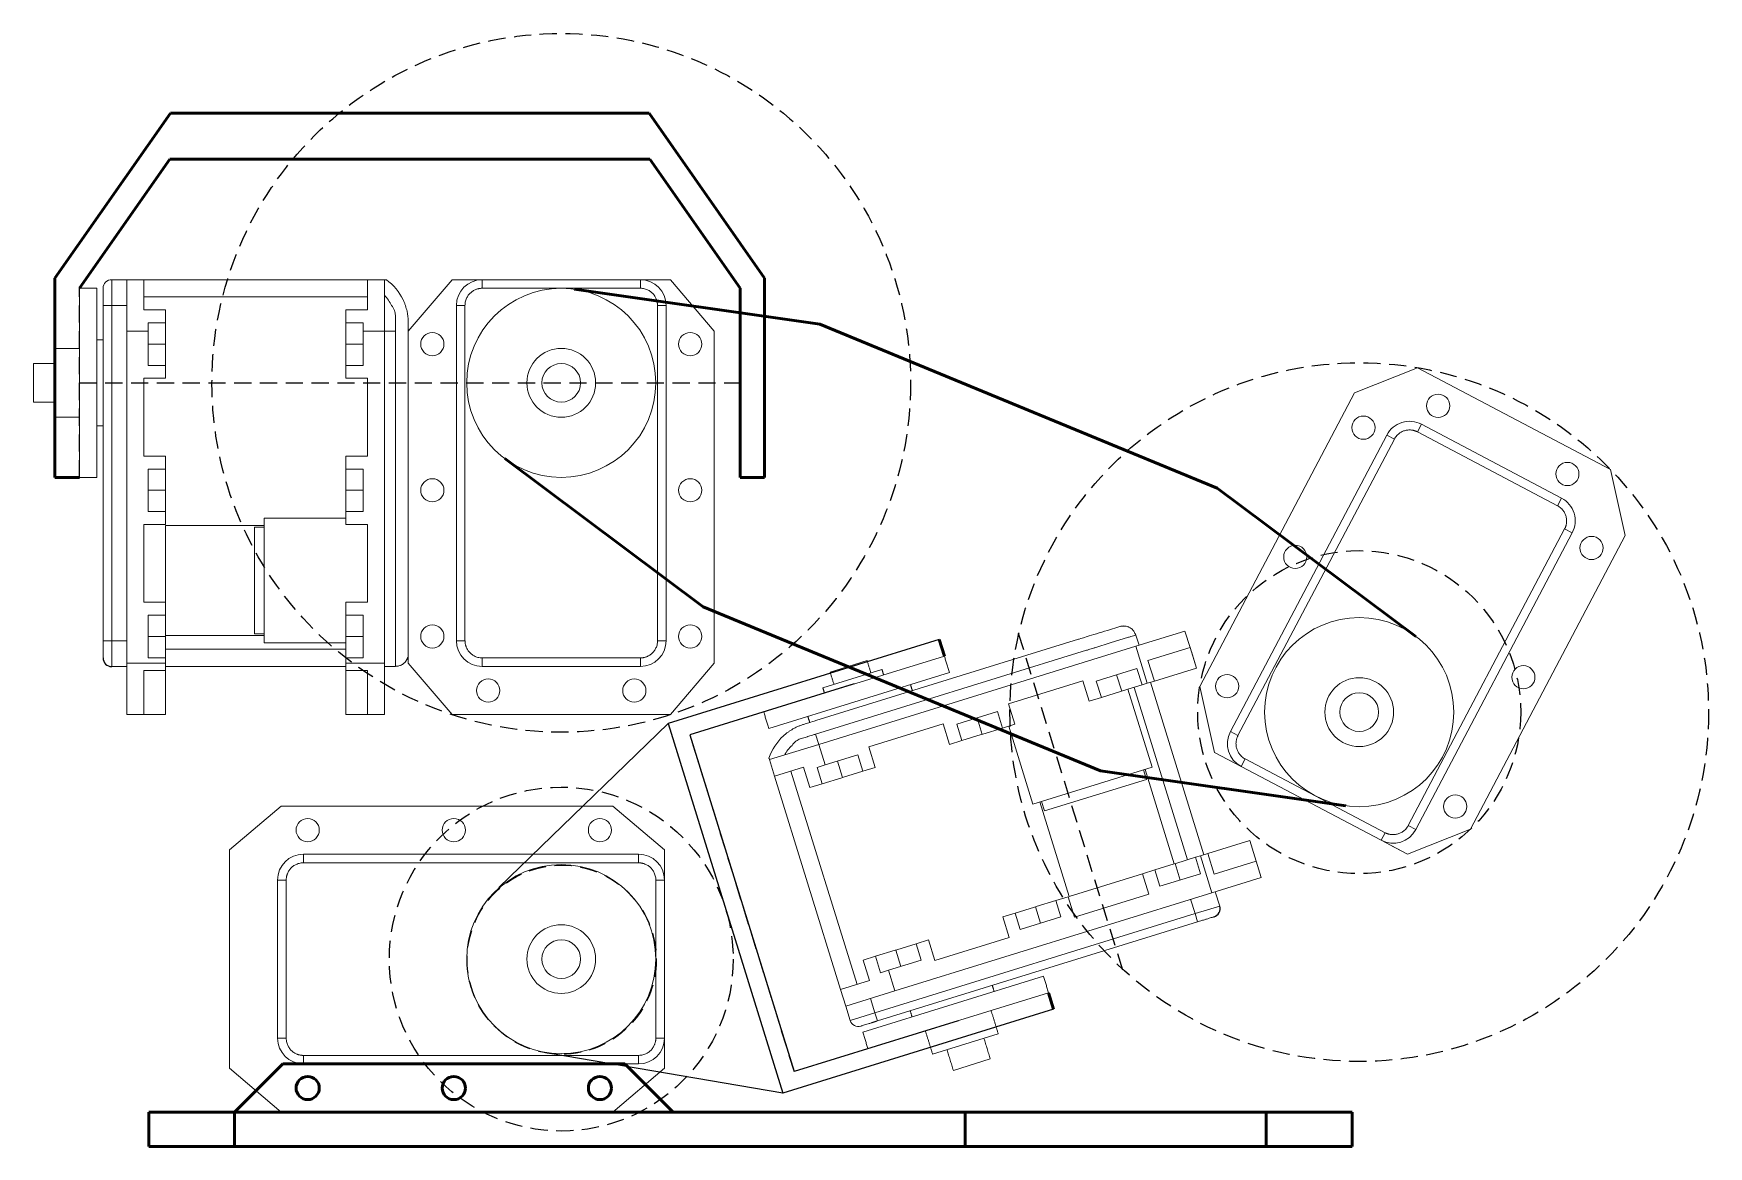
# Model space of a CAD drawing. Header units: millimetres. Extents: x 2045 to 5131, y -377 to 2192.
# Drawn here: x 3980.6 to 4175.5, y 1265.1 to 1394.6 of the extents above; entities that cross this region are included whole.
import ezdxf

# ---------------------------------------------------------------- set-up
doc = ezdxf.new("R2010")
doc.units = ezdxf.units.MM
doc.linetypes.add('ACISOTGL', pattern=[3, 2, -1])
for name, color, linetype, lineweight in [('Construction', 1, 'ACISOTGL', 25), ('Groin', 5, 'Continuous', 50), ('Leg joint', 5, 'Continuous', 50), ('Neck', 5, 'Continuous', 50), ('Pé', 5, 'Continuous', 50)]:
    doc.layers.add(name, color=color, linetype=linetype, lineweight=lineweight)

msp = doc.modelspace()

# ---------------------------------------------------------------- linework, layer by layer
at = {"layer": 'Construction', "color": 7, "linetype": 'Continuous', "lineweight": 15}
for p, q in [((3985.971, 1364.928), (3985.971, 1342.928)), ((3987.971, 1342.928), (3987.971, 1364.928)), ((3989.721, 1362.928), (3989.721, 1365.928)), ((3991.471, 1365.928), (3989.721, 1365.928)), ((3991.471, 1359.928), (3991.471, 1365.928)), ((3991.471, 1365.928), (3993.471, 1365.928)), ((3993.471, 1362.403), (3993.471, 1365.928)), ((3993.471, 1365.928), (4019.471, 1365.928)), ((4019.471, 1362.403), (4019.471, 1365.928)), ((4019.471, 1365.928), (4021.471, 1365.928)), ((4021.471, 1359.928), (4021.471, 1365.928)), ((4029.321, 1365.928), (4024.221, 1359.928)), ((4029.321, 1365.928), (4032.821, 1365.928)), ((4029.321, 1365.928), (4031.821, 1365.928)), ((4051.221, 1365.928), (4032.821, 1365.928)), ((4032.821, 1364.928), (4032.821, 1365.928)), ((4051.221, 1364.928), (4032.821, 1364.928)), ((4051.221, 1365.928), (4051.221, 1364.928)), ((4051.221, 1365.928), (4054.721, 1365.928)), ((4052.221, 1365.928), (4054.721, 1365.928)), ((4059.821, 1359.928), (4054.721, 1365.928)), ((3988.721, 1362.928), (3989.721, 1362.928)), ((3988.721, 1323.928), (3988.721, 1362.928)), ((3989.721, 1362.928), (3991.471, 1362.928)), ((3989.721, 1323.928), (3989.721, 1362.928)), ((3993.471, 1363.928), (4019.471, 1363.928)), ((3995.971, 1362.403), (3993.471, 1362.403)), ((3995.971, 1360.903), (3995.971, 1362.403)), ((4016.971, 1360.903), (4016.971, 1362.403)), ((4016.971, 1362.403), (4019.471, 1362.403)), ((4029.821, 1362.928), (4029.821, 1323.928)), ((4030.821, 1362.928), (4029.821, 1362.928)), ((4030.821, 1362.928), (4030.821, 1323.928)), ((4053.221, 1323.928), (4053.221, 1362.928)), ((4053.221, 1362.928), (4054.221, 1362.928)), ((4054.221, 1323.928), (4054.221, 1362.928)), ((3993.971, 1360.903), (3995.971, 1360.903)), ((3993.971, 1360.903), (3993.971, 1359.928)), ((3995.971, 1358.528), (3995.971, 1360.903)), ((4018.971, 1360.903), (4016.971, 1360.903)), ((4016.971, 1358.528), (4016.971, 1360.903)), ((4018.971, 1360.903), (4018.971, 1359.928)), ((4022.721, 1361.785), (4022.721, 1360.928)), ((3991.471, 1359.928), (3993.971, 1359.928)), ((3991.471, 1321.328), (3991.471, 1359.928)), ((3993.971, 1355.953), (3993.971, 1359.928)), ((3995.971, 1358.428), (3993.971, 1358.428)), ((3995.971, 1358.528), (3995.971, 1358.328)), ((3995.971, 1355.953), (3995.971, 1358.328)), ((4016.971, 1358.328), (4016.971, 1358.528)), ((4016.971, 1358.428), (4018.971, 1358.428)), ((4016.971, 1355.953), (4016.971, 1358.328)), ((4018.971, 1355.953), (4018.971, 1359.928)), ((4021.471, 1359.928), (4018.971, 1359.928)), ((4021.471, 1321.328), (4021.471, 1359.928)), ((4022.721, 1359.928), (4021.471, 1359.928)), ((4022.721, 1326.928), (4022.721, 1359.928)), ((4024.221, 1359.928), (4024.221, 1321.328)), ((4024.221, 1327.429), (4024.221, 1359.427)), ((4059.821, 1321.328), (4059.821, 1359.928)), ((3983.121, 1357.928), (3983.121, 1349.928)), ((3980.621, 1356.178), (3980.621, 1351.678)), ((3993.471, 1354.453), (3995.971, 1354.453)), ((3993.471, 1345.403), (3993.471, 1354.453)), ((3995.971, 1355.953), (3993.971, 1355.953)), ((3995.971, 1354.453), (3995.971, 1355.953)), ((4016.971, 1354.453), (4016.971, 1355.953)), ((4016.971, 1355.953), (4018.971, 1355.953)), ((4019.471, 1354.453), (4016.971, 1354.453)), ((4019.471, 1345.403), (4019.471, 1354.453)), ((4141.626, 1355.69), (4134.316, 1352.761)), ((4164.093, 1343.841), (4141.626, 1355.69)), ((4134.316, 1352.761), (4116.31, 1318.618)), ((4141.643, 1348.219), (4142.109, 1349.103)), ((4158.385, 1340.52), (4142.109, 1349.103)), ((4138.056, 1347.849), (4119.864, 1313.352)), ((4138.941, 1347.383), (4120.749, 1312.886)), ((4138.941, 1347.383), (4138.056, 1347.849)), ((4157.918, 1339.636), (4141.643, 1348.219)), ((3995.971, 1345.403), (3993.471, 1345.403)), ((3995.971, 1343.903), (3995.971, 1345.403)), ((4016.971, 1343.903), (4016.971, 1345.403)), ((4016.971, 1345.403), (4019.471, 1345.403)), ((3993.971, 1343.903), (3995.971, 1343.903)), ((3993.971, 1338.953), (3993.971, 1343.903)), ((3995.971, 1341.528), (3995.971, 1343.903)), ((4018.971, 1343.903), (4016.971, 1343.903)), ((4016.971, 1341.528), (4016.971, 1343.903)), ((4018.971, 1338.953), (4018.971, 1343.903)), ((4165.805, 1336.155), (4164.093, 1343.841)), ((3995.971, 1341.428), (3993.971, 1341.428)), ((3995.971, 1341.528), (3995.971, 1341.328)), ((3995.971, 1338.953), (3995.971, 1341.328)), ((4016.971, 1341.328), (4016.971, 1341.528)), ((4016.971, 1341.428), (4018.971, 1341.428)), ((4016.971, 1338.953), (4016.971, 1341.328)), ((3995.971, 1338.953), (3993.971, 1338.953)), ((3995.971, 1337.453), (3995.971, 1338.953)), ((4016.971, 1337.453), (4016.971, 1338.953)), ((4016.971, 1338.953), (4018.971, 1338.953)), ((4157.918, 1339.636), (4158.385, 1340.52)), ((3993.471, 1337.453), (3995.971, 1337.453)), ((3993.471, 1328.403), (3993.471, 1337.453)), ((3995.971, 1337.328), (4007.471, 1337.328)), ((3995.971, 1328.403), (3995.971, 1337.328)), ((4006.321, 1337.138), (4006.321, 1324.718)), ((4006.321, 1337.138), (4007.471, 1337.138)), ((4007.471, 1338.178), (4007.471, 1323.678)), ((4007.471, 1338.178), (4016.971, 1338.178)), ((4019.471, 1337.453), (4016.971, 1337.453)), ((4019.471, 1328.403), (4019.471, 1337.453)), ((4140.562, 1302.437), (4158.754, 1336.934)), ((4158.754, 1336.934), (4159.639, 1336.467)), ((4141.447, 1301.97), (4159.639, 1336.467)), ((4147.8, 1302.012), (4165.805, 1336.155)), ((3995.971, 1328.403), (3993.471, 1328.403)), ((3995.971, 1326.903), (3995.971, 1328.403)), ((4016.971, 1326.903), (4016.971, 1328.403)), ((4016.971, 1328.403), (4019.471, 1328.403)), ((3993.971, 1326.903), (3995.971, 1326.903)), ((3993.971, 1321.953), (3993.971, 1326.903)), ((3995.971, 1324.528), (3995.971, 1326.903)), ((4018.971, 1326.903), (4016.971, 1326.903)), ((4016.971, 1323.678), (4016.971, 1326.903)), ((4018.971, 1321.953), (4018.971, 1326.903)), ((4022.721, 1325.928), (4022.721, 1323.928)), ((4106.988, 1325.58), (4105.556, 1325.137)), ((3988.721, 1323.928), (3989.721, 1323.928)), ((3989.721, 1320.928), (3989.721, 1323.928)), ((3989.721, 1323.928), (3991.471, 1323.928)), ((3995.971, 1324.428), (3993.971, 1324.428)), ((3995.971, 1324.528), (3995.971, 1324.328)), ((4007.471, 1324.528), (3995.971, 1324.528)), ((3995.971, 1324.328), (3995.971, 1321.953)), ((4006.321, 1324.718), (4007.471, 1324.718)), ((4007.471, 1323.678), (4016.971, 1323.678)), ((4018.971, 1324.428), (4016.971, 1324.428)), ((4016.971, 1323.678), (4016.971, 1321.953)), ((4022.721, 1323.928), (4022.721, 1321.928)), ((4024.221, 1322.429), (4024.221, 1323.928)), ((4030.821, 1323.928), (4029.821, 1323.928)), ((4053.221, 1323.928), (4054.221, 1323.928)), ((4102.212, 1324.102), (4071.644, 1314.642)), ((4108.853, 1323.278), (4071.978, 1311.867)), ((4104.089, 1323.112), (4106, 1323.704)), ((4106, 1323.704), (4107.91, 1324.295)), ((4114.585, 1325.052), (4108.853, 1323.278)), ((4108.853, 1323.278), (4110.183, 1318.979)), ((4108.866, 1324.59), (4109.235, 1323.396)), ((4114.585, 1325.052), (4115.176, 1323.141)), ((3991.471, 1321.328), (3995.971, 1321.328)), ((3991.471, 1315.328), (3991.471, 1321.328)), ((3995.971, 1321.953), (3993.971, 1321.953)), ((4016.971, 1322.928), (3995.971, 1322.928)), ((3995.971, 1321.328), (3995.971, 1321.953)), ((3995.971, 1320.453), (3995.971, 1321.328)), ((4016.971, 1321.953), (4018.971, 1321.953)), ((4016.971, 1321.328), (4016.971, 1321.953)), ((4021.471, 1321.328), (4016.971, 1321.328)), ((4016.971, 1320.453), (4016.971, 1321.328)), ((4021.471, 1315.328), (4021.471, 1321.328)), ((4024.221, 1321.328), (4029.321, 1315.328)), ((4032.821, 1321.928), (4051.221, 1321.928)), ((4032.821, 1321.928), (4032.821, 1320.928)), ((4051.221, 1321.928), (4051.221, 1320.928)), ((4054.721, 1315.328), (4059.821, 1321.328)), ((4065.576, 1315.643), (4086.592, 1322.147)), ((4103.134, 1322.817), (4071.609, 1313.061)), ((4073.299, 1320.284), (4077.598, 1321.614)), ((4115.176, 1323.141), (4110.28, 1321.626)), ((4110.28, 1321.626), (4111.019, 1319.238)), ((4115.915, 1320.753), (4115.176, 1323.141)), ((4115.915, 1320.753), (4115.176, 1323.141)), ((4115.915, 1320.753), (4115.324, 1322.664)), ((4115.915, 1320.753), (4115.324, 1322.664)), ((3989.721, 1320.928), (3991.471, 1320.928)), ((3993.471, 1320.453), (3995.971, 1320.453)), ((3993.471, 1315.328), (3993.471, 1320.453)), ((4016.971, 1320.928), (3995.971, 1320.928)), ((3995.971, 1315.328), (3995.971, 1320.453)), ((4019.471, 1320.453), (4016.971, 1320.453)), ((4016.971, 1315.328), (4016.971, 1320.453)), ((4019.471, 1315.328), (4019.471, 1320.453)), ((4022.721, 1320.928), (4021.471, 1320.928)), ((4032.821, 1320.928), (4051.221, 1320.928)), ((4087.184, 1320.236), (4066.167, 1313.733)), ((4072.453, 1318.452), (4079.331, 1320.58)), ((4102.685, 1319.276), (4094.04, 1316.601)), ((4103.424, 1316.888), (4102.685, 1319.276)), ((4108.995, 1320.705), (4104.266, 1319.242)), ((4106.631, 1319.973), (4107.222, 1318.063)), ((4109.586, 1318.794), (4108.995, 1320.705)), ((4115.915, 1320.753), (4111.019, 1319.238)), ((4104.857, 1317.331), (4103.424, 1316.888)), ((4104.266, 1319.242), (4104.857, 1317.331)), ((4107.938, 1318.285), (4104.857, 1317.331)), ((4107.938, 1318.285), (4109.586, 1318.794)), ((4110.747, 1309.209), (4107.938, 1318.285)), ((4108.655, 1318.506), (4114.863, 1298.445)), ((4110.183, 1318.979), (4109.586, 1318.794)), ((4111.019, 1319.238), (4110.183, 1318.979)), ((4110.565, 1319.097), (4116.773, 1299.036)), ((4116.31, 1318.618), (4118.022, 1310.932)), ((4092.755, 1315.68), (4088.026, 1314.216)), ((4093.346, 1313.769), (4092.755, 1315.68)), ((4094.04, 1316.601), (4094.779, 1314.212)), ((3991.471, 1315.328), (3993.471, 1315.328)), ((3995.971, 1315.328), (3993.471, 1315.328)), ((3995.971, 1315.328), (3993.471, 1315.328)), ((3995.971, 1315.328), (3993.971, 1315.328)), ((3995.971, 1315.328), (3993.971, 1315.328)), ((4016.971, 1315.328), (4019.471, 1315.328)), ((4016.971, 1315.328), (4018.971, 1315.328)), ((4016.971, 1315.328), (4019.471, 1315.328)), ((4016.971, 1315.328), (4018.971, 1315.328)), ((4021.471, 1315.328), (4019.471, 1315.328)), ((4029.321, 1315.328), (4054.721, 1315.328)), ((4086.445, 1314.25), (4077.8, 1311.575)), ((4087.184, 1311.862), (4086.445, 1314.25)), ((4088.026, 1314.216), (4088.617, 1312.306)), ((4090.982, 1313.037), (4090.39, 1314.948)), ((4093.346, 1313.769), (4091.077, 1313.067)), ((4094.779, 1314.212), (4093.346, 1313.769)), ((4096.895, 1304.923), (4094.086, 1313.998)), ((4071.978, 1311.867), (4066.246, 1310.093)), ((4069.834, 1312.512), (4070.653, 1312.766)), ((4071.609, 1313.061), (4071.978, 1311.867)), ((4071.978, 1311.867), (4072.717, 1309.479)), ((4077.8, 1311.575), (4078.539, 1309.187)), ((4088.617, 1312.306), (4087.184, 1311.862)), ((4090.886, 1313.008), (4088.617, 1312.306)), ((4091.077, 1313.067), (4090.886, 1313.008)), ((4120.749, 1312.886), (4119.864, 1313.352)), ((4066.838, 1308.183), (4066.246, 1310.093)), ((4076.515, 1310.654), (4072.717, 1309.479)), ((4074.741, 1308.012), (4074.15, 1309.922)), ((4077.106, 1308.743), (4076.515, 1310.654)), ((4121.118, 1309.299), (4118.022, 1310.932)), ((4120.234, 1309.766), (4118.022, 1310.932)), ((4121.118, 1309.299), (4121.585, 1310.184)), ((4121.585, 1310.184), (4137.86, 1301.601)), ((4070.205, 1309.225), (4066.838, 1308.183)), ((4074.524, 1283.345), (4066.838, 1308.183)), ((4076.434, 1283.936), (4068.748, 1308.774)), ((4070.944, 1306.837), (4070.205, 1309.225)), ((4071.786, 1309.191), (4072.717, 1309.479)), ((4071.786, 1309.191), (4072.377, 1307.28)), ((4074.646, 1307.982), (4072.377, 1307.28)), ((4074.837, 1308.041), (4074.646, 1307.982)), ((4077.106, 1308.743), (4074.837, 1308.041)), ((4078.539, 1309.187), (4077.106, 1308.743)), ((4096.895, 1304.923), (4110.747, 1309.209)), ((4098.228, 1304.131), (4110.093, 1307.803)), ((4110.093, 1307.803), (4109.753, 1308.902)), ((4109.935, 1308.958), (4113.334, 1297.972)), ((4121.118, 1309.299), (4137.394, 1300.716)), ((4072.377, 1307.28), (4070.944, 1306.837)), ((4003.421, 1299.595), (4009.421, 1304.695)), ((4009.421, 1304.695), (4048.021, 1304.695)), ((4048.021, 1304.695), (4054.021, 1299.595)), ((4101.106, 1294.188), (4097.707, 1305.174)), ((4098.228, 1304.131), (4097.888, 1305.23)), ((4140.49, 1299.084), (4147.8, 1302.012)), ((4140.562, 1302.437), (4141.447, 1301.97)), ((4122.123, 1300.692), (4117.227, 1299.176)), ((4122.123, 1300.692), (4122.862, 1298.303)), ((4122.123, 1300.692), (4122.714, 1298.781)), ((4122.123, 1300.692), (4122.862, 1298.303)), ((4122.123, 1300.692), (4122.714, 1298.781)), ((4137.86, 1301.601), (4137.394, 1300.716)), ((4140.49, 1299.084), (4137.394, 1300.716)), ((4140.49, 1299.084), (4138.278, 1300.25)), ((4003.421, 1274.195), (4003.421, 1299.595)), ((4012.021, 1299.095), (4051.021, 1299.095)), ((4012.021, 1298.095), (4012.021, 1299.095)), ((4012.021, 1298.095), (4051.021, 1298.095)), ((4051.021, 1298.095), (4051.021, 1299.095)), ((4054.021, 1296.095), (4054.021, 1299.595)), ((4054.021, 1297.095), (4054.021, 1299.595)), ((4113.334, 1297.972), (4111.065, 1297.27)), ((4113.334, 1297.972), (4113.526, 1298.031)), ((4113.43, 1298.001), (4114.021, 1296.091)), ((4113.526, 1298.031), (4115.794, 1298.733)), ((4116.391, 1298.918), (4115.794, 1298.733)), ((4115.794, 1298.733), (4116.385, 1296.822)), ((4117.227, 1299.176), (4116.391, 1298.918)), ((4117.722, 1294.619), (4116.391, 1298.918)), ((4117.966, 1296.788), (4117.227, 1299.176)), ((4122.862, 1298.303), (4117.966, 1296.788)), ((4123.453, 1296.393), (4122.862, 1298.303)), ((4009.021, 1277.695), (4009.021, 1296.095)), ((4010.021, 1296.095), (4009.021, 1296.095)), ((4010.021, 1277.695), (4010.021, 1296.095)), ((4053.021, 1296.095), (4053.021, 1277.695)), ((4054.021, 1296.095), (4053.021, 1296.095)), ((4054.021, 1296.095), (4054.021, 1277.695)), ((4109.632, 1296.826), (4101.106, 1294.188)), ((4111.065, 1297.27), (4109.632, 1296.826)), ((4109.632, 1296.826), (4110.372, 1294.438)), ((4111.657, 1295.359), (4111.065, 1297.27)), ((4116.385, 1296.822), (4111.657, 1295.359)), ((4123.453, 1296.393), (4117.722, 1294.619)), ((4117.722, 1294.619), (4080.847, 1283.208)), ((4100.987, 1294.151), (4099.554, 1293.707)), ((4101.726, 1291.763), (4100.987, 1294.151)), ((4110.372, 1294.438), (4101.726, 1291.763)), ((4118.621, 1293.065), (4118.104, 1294.737)), ((4115.755, 1292.179), (4078.498, 1280.649)), ((4094.825, 1292.244), (4093.392, 1291.801)), ((4097.094, 1292.946), (4094.825, 1292.244)), ((4095.416, 1290.334), (4094.825, 1292.244)), ((4097.094, 1292.946), (4097.285, 1293.005)), ((4097.19, 1292.976), (4097.781, 1291.065)), ((4099.554, 1293.707), (4097.285, 1293.005)), ((4099.554, 1293.707), (4100.145, 1291.797)), ((4115.755, 1292.179), (4115.238, 1293.85)), ((4118.621, 1293.065), (4115.755, 1292.179)), ((4116.051, 1291.223), (4115.755, 1292.179)), ((4116.051, 1291.223), (4078.794, 1279.694)), ((4093.392, 1291.801), (4094.131, 1289.412)), ((4100.145, 1291.797), (4095.416, 1290.334)), ((4083.314, 1288.682), (4081.045, 1287.98)), ((4084.747, 1289.125), (4083.314, 1288.682)), ((4083.314, 1288.682), (4083.905, 1286.771)), ((4085.486, 1286.737), (4084.747, 1289.125)), ((4094.131, 1289.412), (4085.486, 1286.737)), ((4078.585, 1287.219), (4077.152, 1286.775)), ((4077.152, 1286.775), (4077.891, 1284.387)), ((4080.854, 1287.921), (4078.585, 1287.219)), ((4079.176, 1285.308), (4078.585, 1287.219)), ((4083.905, 1286.771), (4080.108, 1285.596)), ((4080.854, 1287.921), (4081.045, 1287.98)), ((4080.949, 1287.95), (4081.541, 1286.04)), ((4077.891, 1284.387), (4074.524, 1283.345)), ((4098.122, 1284.89), (4077.105, 1278.386)), ((4079.176, 1285.308), (4080.108, 1285.596)), ((4080.847, 1283.208), (4080.108, 1285.596)), ((4075.115, 1281.434), (4074.524, 1283.345)), ((4080.847, 1283.208), (4075.115, 1281.434)), ((4077.696, 1276.476), (4098.713, 1282.979)), ((4078.498, 1280.649), (4077.981, 1282.321)), ((4075.115, 1281.434), (4075.632, 1279.763)), ((4078.498, 1280.649), (4075.632, 1279.763)), ((4078.794, 1279.694), (4078.498, 1280.649)), ((4010.021, 1277.695), (4009.021, 1277.695)), ((4053.021, 1277.695), (4054.021, 1277.695)), ((4054.021, 1274.195), (4054.021, 1277.695)), ((4054.021, 1274.195), (4054.021, 1276.695)), ((4085.226, 1275.822), (4092.868, 1278.187)), ((4051.021, 1275.695), (4012.021, 1275.695)), ((4012.021, 1275.695), (4012.021, 1274.695)), ((4051.021, 1274.695), (4012.021, 1274.695)), ((4051.021, 1275.695), (4051.021, 1274.695)), ((4087.637, 1273.952), (4091.935, 1275.282)), ((4009.421, 1269.095), (4003.421, 1274.195)), ((4054.021, 1274.195), (4048.021, 1269.095)), ((4048.021, 1269.095), (4009.421, 1269.095))]:
    msp.add_line(p, q, dxfattribs=at)
at = {"layer": 'Construction'}
for p, q in [((3985.971, 1342.928), (3985.971, 1364.928)), ((3985.971, 1353.928), (4062.821, 1353.928))]:
    msp.add_line(p, q, dxfattribs=at)
at = {"layer": 'Construction', "color": 5, "linetype": 'ByBlock'}
for p, q in [((4086.001, 1324.058), (4054.476, 1314.302)), ((4076.084, 1318.895), (4056.978, 1312.983)), ((4054.476, 1314.302), (4034.745, 1295.24)), ((4054.476, 1314.302), (4067.779, 1271.313)), ((4056.978, 1312.983), (4069.098, 1273.815)), ((4099.304, 1281.069), (4067.779, 1271.313)), ((4088.204, 1279.728), (4069.098, 1273.815)), ((4067.779, 1271.313), (4040.73, 1275.899))]:
    msp.add_line(p, q, dxfattribs=at)
at = {"layer": 'Construction', "color": 1}
for p, q in [((4095.19, 1324.807), (4107.311, 1285.64)), ((4056.978, 1312.983), (4069.098, 1273.815)), ((4056.978, 1312.983), (4069.098, 1273.815)), ((4056.978, 1312.983), (4069.098, 1273.815)), ((4056.978, 1312.983), (4069.098, 1273.815)), ((4056.978, 1312.983), (4069.098, 1273.815)), ((4056.978, 1312.983), (4069.098, 1273.815)), ((4134.021, 1269.095), (3994.021, 1269.095)), ((4134.021, 1265.095), (3994.021, 1265.095))]:
    msp.add_line(p, q, dxfattribs=at)
at = {"layer": 'Construction'}
for centre in [(4042.021, 1353.928), (4134.854, 1315.622)]:
    msp.add_circle(centre, 40.636, dxfattribs=at)
at = {"layer": 'Construction', "color": 7, "linetype": 'Continuous', "lineweight": 15}
for centre, radius in [((4042.021, 1353.928), 11), ((4027.021, 1358.428), 1.35), ((4057.021, 1358.428), 1.35), ((4042.021, 1353.928), 4), ((4042.021, 1353.928), 2.25), ((4144.035, 1351.254), 1.35), ((4135.346, 1348.713), 1.35), ((4159.072, 1343.324), 1.35), ((4027.021, 1341.428), 1.35), ((4057.021, 1341.428), 1.35), ((4127.416, 1333.676), 1.35), ((4161.882, 1334.719), 1.35), ((4027.021, 1324.428), 1.35), ((4057.021, 1324.428), 1.35), ((4134.854, 1315.622), 11), ((4033.521, 1318.128), 1.35), ((4050.521, 1318.128), 1.35), ((4119.486, 1318.639), 1.35), ((4134.854, 1315.622), 4), ((4153.952, 1319.682), 1.35), ((4134.854, 1315.622), 2.25), ((4146.023, 1304.645), 1.35), ((4012.521, 1301.895), 1.35), ((4029.521, 1301.895), 1.35), ((4046.521, 1301.895), 1.35), ((4042.021, 1286.895), 11), ((4042.021, 1286.895), 4), ((4042.021, 1286.895), 2.25), ((4012.521, 1271.895), 1.35), ((4029.521, 1271.895), 1.35), ((4046.521, 1271.895), 1.35)]:
    msp.add_circle(centre, radius, dxfattribs=at)
at = {"layer": 'Construction', "color": 1}
for centre, radius in [((4134.854, 1315.622), 18.784), ((4042.021, 1286.895), 20)]:
    msp.add_circle(centre, radius, dxfattribs=at)
at = {"layer": 'Construction', "color": 5}
msp.add_circle((4042.066, 1286.83), 11, dxfattribs=at)
at = {"layer": 'Construction', "color": 7, "linetype": 'Continuous', "lineweight": 15}
for centre, radius, start, end in [((3989.721, 1364.928), 1, 90, 180.00001), ((4018.044, 1360.928), 6.177, 25.31713, 54.04316), ((4032.821, 1362.928), 3, 90, 180), ((4051.221, 1362.928), 3, 360, 90), ((4140.71, 1346.45), 3, 62.19469, 152.19469), ((4156.985, 1337.867), 3, 332.19469, 62.19469), ((4032.821, 1323.928), 3, 180, 270), ((4051.221, 1323.928), 3, 270, 360), ((4072.036, 1308.298), 6.177, 132.51182, 161.23785), ((4122.518, 1311.953), 3, 152.19469, 242.19469), ((4138.793, 1303.37), 3, 242.19469, 332.19469), ((4012.021, 1296.095), 3, 90, 180), ((4051.021, 1296.095), 3, 0, 90), ((4076.588, 1280.058), 1, 197.19469, 287.19469), ((4012.021, 1277.695), 3, 180, 270), ((4051.021, 1277.695), 3, 270, 0)]:
    msp.add_arc(centre, radius, start, end, dxfattribs=at)
at = {"layer": 'Construction', "color": 7, "linetype": 'Continuous'}
for centre, start, end in [((3989.721, 1321.928), 180, 270), ((4117.666, 1292.77), 287.19469, 17.19469)]:
    msp.add_arc(centre, 1, start, end, dxfattribs=at)
at = {"layer": 'Construction', "color": 5}
msp.add_arc((4134.854, 1315.622), 11, 242.18317, 242.20621, dxfattribs=at)
at = {"layer": 'Construction', "color": 7, "linetype": 'Continuous', "lineweight": 15}
for points, degree in [([(3987.971, 1364.928), (3985.971, 1364.928)], 1), ([(4021.671, 1365.928), (4021.671, 1365.928), (4021.595, 1365.928), (4021.471, 1365.928)], 3), ([(4021.471, 1364.111), (4021.797, 1363.76), (4022.067, 1363.361), (4022.272, 1362.928)], 3), ([(4024.221, 1359.428), (4024.221, 1359.428), (4024.221, 1359.988), (4024.221, 1360.928)], 3), ([(3988.721, 1358.928), (3987.971, 1358.928)], 1), ([(3985.971, 1357.928), (3983.121, 1357.928)], 1), ([(3983.121, 1356.178), (3980.621, 1356.178)], 1), ([(3980.621, 1351.678), (3983.121, 1351.678)], 1), ([(3983.121, 1349.928), (3985.971, 1349.928)], 1), ([(3987.971, 1348.928), (3988.721, 1348.928)], 1), ([(3985.971, 1342.928), (3987.971, 1342.928)], 1), ([(4022.721, 1325.963), (4022.721, 1325.928)], 1), ([(4107.929, 1325.559), (4108.038, 1325.512)], 1), ([(4108.832, 1324.58), (4108.866, 1324.59)], 1), ([(4077.598, 1321.614), (4078.041, 1320.181)], 1), ([(4086.592, 1322.147), (4087.184, 1320.236)], 1), ([(4104.055, 1323.102), (4104.089, 1323.112)], 1), ([(4022.721, 1320.963), (4022.721, 1320.928)], 1), ([(4073.742, 1318.851), (4073.299, 1320.284)], 1), ([(4079.331, 1320.58), (4079.523, 1319.959)], 1), ([(4072.645, 1317.831), (4072.453, 1318.452)], 1), ([(4082.646, 1318.832), (4082.868, 1318.116)], 1), ([(4066.167, 1313.733), (4065.576, 1315.643)], 1), ([(4071.643, 1314.642), (4071.643, 1314.642), (4071.108, 1314.476), (4070.21, 1314.199)], 3), ([(4070.926, 1314.42), (4070.705, 1315.137)], 1), ([(4067.982, 1310.631), (4068.221, 1311.046), (4068.522, 1311.422), (4068.876, 1311.745)], 3), ([(4066.187, 1310.285), (4066.187, 1310.285), (4066.21, 1310.212), (4066.246, 1310.093)], 3), ([(4098.713, 1282.979), (4098.122, 1284.89)], 1), ([(4092.39, 1283.116), (4092.168, 1283.833)], 1), ([(4082.615, 1280.877), (4082.837, 1280.16)], 1), ([(4092.868, 1278.187), (4092.026, 1280.91)], 1), ([(4077.105, 1278.386), (4077.696, 1276.476)], 1), ([(4084.383, 1278.545), (4085.226, 1275.822)], 1), ([(4091.935, 1275.282), (4091.196, 1277.67)], 1), ([(4086.898, 1276.34), (4087.637, 1273.952)], 1)]:
    msp.add_open_spline(points, degree=degree, dxfattribs=at)
for points, knots in [([(3988.721, 1362.928), (3988.721, 1362.97), (3988.721, 1363.054), (3988.721, 1363.179), (3988.721, 1363.303), (3988.721, 1363.425), (3988.721, 1363.546), (3988.721, 1363.753), (3988.721, 1364.034), (3988.721, 1364.351), (3988.721, 1364.612), (3988.721, 1364.776), (3988.721, 1364.87), (3988.721, 1364.919), (3988.721, 1364.925), (3988.721, 1364.928)], [0, 0, 0, 0, 0.04032222, 0.08031714, 0.12014249, 0.15995801, 0.19992356, 0.24019724, 0.37004189, 0.50005725, 0.62990199, 0.75991743, 0.84004545, 0.91964627, 1, 1, 1, 1]), ([(4032.821, 1364.928), (4032.779, 1364.927), (4032.695, 1364.925), (4032.57, 1364.913), (4032.446, 1364.894), (4032.324, 1364.867), (4032.203, 1364.831), (4031.997, 1364.757), (4031.715, 1364.612), (4031.398, 1364.352), (4031.138, 1364.034), (4030.973, 1363.716), (4030.879, 1363.427), (4030.83, 1363.179), (4030.824, 1363.012), (4030.821, 1362.928)], [0, 0, 0, 0, 0.0403222, 0.0803171, 0.1201425, 0.159958, 0.1999236, 0.2401972, 0.3700419, 0.5000573, 0.629902, 0.7599174, 0.8400454, 0.9196463, 1, 1, 1, 1]), ([(4053.221, 1362.928), (4053.221, 1362.97), (4053.219, 1363.054), (4053.207, 1363.179), (4053.188, 1363.303), (4053.16, 1363.425), (4053.125, 1363.546), (4053.05, 1363.753), (4052.905, 1364.034), (4052.645, 1364.351), (4052.328, 1364.612), (4052.009, 1364.776), (4051.72, 1364.87), (4051.473, 1364.919), (4051.306, 1364.925), (4051.221, 1364.928)], [0, 0, 0, 0, 0.04032222, 0.08031714, 0.12014249, 0.15995801, 0.19992356, 0.24019724, 0.37004189, 0.50005725, 0.62990199, 0.75991743, 0.84004545, 0.91964627, 1, 1, 1, 1]), ([(4022.272, 1362.928), (4022.425, 1362.744), (4022.541, 1362.548), (4022.689, 1362.157), (4022.721, 1361.962), (4022.721, 1361.785)], [0, 0, 0, 0, 0.5, 0.5, 1, 1, 1, 1]), ([(4024.221, 1360.928), (4024.221, 1360.987), (4024.22, 1361.107), (4024.212, 1361.29), (4024.198, 1361.478), (4024.178, 1361.669), (4024.151, 1361.864), (4024.118, 1362.062), (4024.069, 1362.302), (4023.998, 1362.587), (4023.897, 1362.913), (4023.776, 1363.244), (4023.678, 1363.46), (4023.628, 1363.569)], [0, 0, 0, 0, 0.070877, 0.1420784, 0.2137175, 0.285906, 0.3587527, 0.4323636, 0.5068416, 0.6264285, 0.748243, 0.872652, 1, 1, 1, 1]), ([(4022.721, 1360.928), (4022.721, 1360.928), (4022.721, 1360.906), (4022.721, 1360.809), (4022.721, 1360.732), (4022.721, 1360.537), (4022.721, 1360.419), (4022.721, 1360.173), (4022.721, 1360.046), (4022.721, 1359.928)], [0, 0, 0, 0, 0.25, 0.25, 0.5, 0.5, 0.75, 0.75, 1, 1, 1, 1]), ([(4141.643, 1348.219), (4141.605, 1348.238), (4141.53, 1348.276), (4141.414, 1348.323), (4141.295, 1348.364), (4141.174, 1348.397), (4141.051, 1348.422), (4140.833, 1348.452), (4140.517, 1348.455), (4140.115, 1348.373), (4139.736, 1348.214), (4139.442, 1348.009), (4139.225, 1347.797), (4139.066, 1347.601), (4138.983, 1347.456), (4138.941, 1347.383)], [0, 0, 0, 0, 0.0403222, 0.0803171, 0.1201425, 0.159958, 0.1999236, 0.2401972, 0.3700419, 0.5000573, 0.629902, 0.7599174, 0.8400454, 0.9196463, 1, 1, 1, 1]), ([(4158.754, 1336.934), (4158.773, 1336.972), (4158.811, 1337.047), (4158.859, 1337.163), (4158.899, 1337.282), (4158.932, 1337.402), (4158.957, 1337.526), (4158.988, 1337.743), (4158.991, 1338.06), (4158.909, 1338.462), (4158.749, 1338.84), (4158.544, 1339.134), (4158.333, 1339.352), (4158.137, 1339.511), (4157.991, 1339.594), (4157.918, 1339.636)], [0, 0, 0, 0, 0.0403222, 0.0803171, 0.1201425, 0.159958, 0.1999236, 0.2401972, 0.3700419, 0.5000573, 0.629902, 0.7599174, 0.8400454, 0.9196463, 1, 1, 1, 1]), ([(4024.221, 1323.928), (4024.221, 1324.856), (4024.221, 1325.746), (4024.221, 1327.059), (4024.221, 1327.428), (4024.221, 1327.428)], [0, 0, 0, 0, 0.5, 0.5, 1, 1, 1, 1]), ([(4022.721, 1326.928), (4022.721, 1326.797), (4022.721, 1326.534), (4022.721, 1326.207), (4022.721, 1326), (4022.721, 1325.973), (4022.721, 1325.963)], [0, 0, 0, 0, 0.2825844, 0.5651689, 0.8477533, 1, 1, 1, 1]), ([(4105.556, 1325.137), (4104.669, 1324.862), (4103.819, 1324.599), (4102.565, 1324.211), (4102.213, 1324.102), (4102.213, 1324.102)], [0, 0, 0, 0, 0.5, 0.5, 1, 1, 1, 1]), ([(4106.988, 1325.58), (4107.08, 1325.602), (4107.274, 1325.649), (4107.517, 1325.658), (4107.658, 1325.625), (4107.696, 1325.616)], [0, 0, 0, 0, 0.3971375, 0.8406945, 1, 1, 1, 1]), ([(4108.017, 1325.527), (4108.002, 1325.533), (4107.919, 1325.572), (4107.724, 1325.623), (4107.419, 1325.655), (4107.197, 1325.606), (4107.078, 1325.58)], [0, 0, 0, 0, 0.050132, 0.2955176, 0.6187189, 1, 1, 1, 1]), ([(4108.855, 1324.57), (4108.828, 1324.642), (4108.777, 1324.779), (4108.647, 1325.01), (4108.441, 1325.268), (4108.227, 1325.435), (4108.053, 1325.511), (4108.017, 1325.527)], [0, 0, 0, 0, 0.1677828, 0.3204249, 0.5757663, 0.9127774, 1, 1, 1, 1]), ([(3988.721, 1321.928), (3988.721, 1321.929), (3988.721, 1321.93), (3988.721, 1321.942), (3988.721, 1321.962), (3988.721, 1321.989), (3988.721, 1322.024), (3988.721, 1322.099), (3988.721, 1322.244), (3988.721, 1322.504), (3988.721, 1322.821), (3988.721, 1323.14), (3988.721, 1323.429), (3988.721, 1323.676), (3988.721, 1323.844), (3988.721, 1323.928)], [0, 0, 0, 0, 0.0403222, 0.0803171, 0.1201425, 0.159958, 0.1999236, 0.2401972, 0.3700419, 0.5000573, 0.629902, 0.7599174, 0.8400454, 0.9196463, 1, 1, 1, 1]), ([(4030.821, 1323.928), (4030.822, 1323.886), (4030.824, 1323.802), (4030.836, 1323.676), (4030.855, 1323.553), (4030.883, 1323.43), (4030.918, 1323.31), (4030.992, 1323.103), (4031.137, 1322.822), (4031.398, 1322.504), (4031.715, 1322.244), (4032.034, 1322.079), (4032.322, 1321.986), (4032.57, 1321.937), (4032.737, 1321.931), (4032.821, 1321.928)], [0, 0, 0, 0, 0.0403222, 0.0803171, 0.1201425, 0.159958, 0.1999236, 0.2401972, 0.3700419, 0.5000573, 0.629902, 0.7599174, 0.8400454, 0.9196463, 1, 1, 1, 1]), ([(4051.221, 1321.928), (4051.264, 1321.929), (4051.348, 1321.93), (4051.473, 1321.942), (4051.597, 1321.962), (4051.719, 1321.989), (4051.839, 1322.024), (4052.046, 1322.099), (4052.328, 1322.244), (4052.645, 1322.504), (4052.905, 1322.821), (4053.07, 1323.14), (4053.164, 1323.429), (4053.212, 1323.676), (4053.218, 1323.844), (4053.221, 1323.928)], [0, 0, 0, 0, 0.0403222, 0.0803171, 0.1201425, 0.159958, 0.1999236, 0.2401972, 0.3700419, 0.5000573, 0.629902, 0.7599174, 0.8400454, 0.9196463, 1, 1, 1, 1]), ([(4107.91, 1324.295), (4108.036, 1324.334), (4108.286, 1324.411), (4108.599, 1324.508), (4108.796, 1324.569), (4108.823, 1324.577), (4108.832, 1324.58)], [0, 0, 0, 0, 0.2825843, 0.5651687, 0.847753, 1, 1, 1, 1]), ([(4022.705, 1320.944), (4022.782, 1320.949), (4022.928, 1320.957), (4023.187, 1321.012), (4023.495, 1321.133), (4023.717, 1321.288), (4023.841, 1321.432), (4024.047, 1321.742)], [0, 0, 0, 0, 0.1677828, 0.3204249, 0.5757663, 0.9127774, 1, 1, 1, 1]), ([(4022.721, 1321.928), (4022.721, 1321.797), (4022.721, 1321.534), (4022.721, 1321.207), (4022.721, 1321), (4022.721, 1320.973), (4022.721, 1320.963)], [0, 0, 0, 0, 0.2825843, 0.5651687, 0.847753, 1, 1, 1, 1]), ([(4024.221, 1322.429), (4024.216, 1322.335), (4024.204, 1322.136), (4024.14, 1321.901), (4024.066, 1321.775), (4024.047, 1321.742)], [0, 0, 0, 0, 0.3971375, 0.8406945, 1, 1, 1, 1]), ([(4103.134, 1322.817), (4103.259, 1322.855), (4103.51, 1322.933), (4103.822, 1323.03), (4104.02, 1323.091), (4104.046, 1323.099), (4104.055, 1323.102)], [0, 0, 0, 0, 0.2825844, 0.5651689, 0.8477533, 1, 1, 1, 1]), ([(4070.21, 1314.199), (4070.153, 1314.181), (4070.039, 1314.144), (4069.866, 1314.082), (4069.692, 1314.014), (4069.515, 1313.938), (4069.337, 1313.855), (4069.157, 1313.764), (4068.942, 1313.646), (4068.691, 1313.495), (4068.409, 1313.301), (4068.129, 1313.088), (4067.952, 1312.931), (4067.862, 1312.851)], [0, 0, 0, 0, 0.070877, 0.1420784, 0.2137175, 0.285906, 0.3587527, 0.4323636, 0.5068416, 0.6264285, 0.748243, 0.872652, 1, 1, 1, 1]), ([(4068.876, 1311.745), (4069.006, 1311.945), (4069.159, 1312.114), (4069.489, 1312.372), (4069.665, 1312.46), (4069.834, 1312.512)], [0, 0, 0, 0, 0.5, 0.5, 1, 1, 1, 1]), ([(4070.653, 1312.766), (4070.653, 1312.766), (4070.674, 1312.772), (4070.767, 1312.801), (4070.84, 1312.823), (4071.026, 1312.881), (4071.139, 1312.916), (4071.375, 1312.989), (4071.496, 1313.026), (4071.609, 1313.061)], [0, 0, 0, 0, 0.25, 0.25, 0.5, 0.5, 0.75, 0.75, 1, 1, 1, 1]), ([(4120.749, 1312.886), (4120.73, 1312.848), (4120.692, 1312.773), (4120.644, 1312.657), (4120.604, 1312.538), (4120.571, 1312.417), (4120.546, 1312.294), (4120.515, 1312.076), (4120.512, 1311.76), (4120.594, 1311.358), (4120.754, 1310.979), (4120.959, 1310.685), (4121.17, 1310.468), (4121.366, 1310.309), (4121.512, 1310.226), (4121.585, 1310.184)], [0, 0, 0, 0, 0.04032222, 0.08031714, 0.12014249, 0.15995801, 0.19992356, 0.24019724, 0.37004189, 0.50005725, 0.62990199, 0.75991743, 0.84004545, 0.91964627, 1, 1, 1, 1]), ([(4137.86, 1301.601), (4137.898, 1301.582), (4137.973, 1301.544), (4138.089, 1301.496), (4138.208, 1301.456), (4138.329, 1301.423), (4138.452, 1301.398), (4138.67, 1301.367), (4138.986, 1301.364), (4139.388, 1301.446), (4139.767, 1301.606), (4140.061, 1301.811), (4140.278, 1302.023), (4140.437, 1302.219), (4140.52, 1302.364), (4140.562, 1302.437)], [0, 0, 0, 0, 0.0403222, 0.0803171, 0.1201425, 0.159958, 0.1999236, 0.2401972, 0.3700419, 0.5000573, 0.629902, 0.7599174, 0.8400454, 0.9196463, 1, 1, 1, 1]), ([(4010.021, 1296.095), (4010.022, 1296.137), (4010.024, 1296.222), (4010.036, 1296.347), (4010.055, 1296.47), (4010.083, 1296.593), (4010.118, 1296.713), (4010.192, 1296.92), (4010.337, 1297.201), (4010.598, 1297.519), (4010.915, 1297.779), (4011.234, 1297.944), (4011.522, 1298.037), (4011.77, 1298.086), (4011.937, 1298.092), (4012.021, 1298.095)], [0, 0, 0, 0, 0.0403222, 0.0803171, 0.1201425, 0.159958, 0.1999236, 0.2401972, 0.3700419, 0.5000573, 0.629902, 0.7599174, 0.8400454, 0.9196463, 1, 1, 1, 1]), ([(4051.021, 1298.095), (4051.064, 1298.095), (4051.148, 1298.093), (4051.273, 1298.081), (4051.397, 1298.061), (4051.519, 1298.034), (4051.639, 1297.999), (4051.846, 1297.924), (4052.128, 1297.779), (4052.445, 1297.519), (4052.705, 1297.202), (4052.87, 1296.883), (4052.964, 1296.594), (4053.012, 1296.347), (4053.018, 1296.179), (4053.021, 1296.095)], [0, 0, 0, 0, 0.04032222, 0.08031714, 0.12014249, 0.15995801, 0.19992356, 0.24019724, 0.37004189, 0.50005725, 0.62990199, 0.75991743, 0.84004545, 0.91964627, 1, 1, 1, 1]), ([(4117.961, 1291.814), (4117.961, 1291.814), (4117.959, 1291.814), (4117.948, 1291.81), (4117.929, 1291.804), (4117.903, 1291.796), (4117.869, 1291.786), (4117.798, 1291.764), (4117.659, 1291.721), (4117.411, 1291.644), (4117.108, 1291.55), (4116.803, 1291.456), (4116.527, 1291.371), (4116.291, 1291.298), (4116.131, 1291.248), (4116.051, 1291.223)], [0, 0, 0, 0, 0.0403222, 0.0803171, 0.1201425, 0.159958, 0.1999236, 0.2401972, 0.3700419, 0.5000573, 0.629902, 0.7599174, 0.8400454, 0.9196463, 1, 1, 1, 1]), ([(4078.794, 1279.694), (4078.753, 1279.682), (4078.673, 1279.657), (4078.554, 1279.62), (4078.435, 1279.583), (4078.319, 1279.547), (4078.203, 1279.511), (4078.006, 1279.45), (4077.737, 1279.367), (4077.434, 1279.273), (4077.185, 1279.196), (4077.028, 1279.148), (4076.938, 1279.12), (4076.892, 1279.105), (4076.886, 1279.104), (4076.883, 1279.103)], [0, 0, 0, 0, 0.04032222, 0.08031714, 0.12014249, 0.15995801, 0.19992356, 0.24019724, 0.37004189, 0.50005725, 0.62990199, 0.75991743, 0.84004545, 0.91964627, 1, 1, 1, 1]), ([(4012.021, 1275.695), (4011.979, 1275.696), (4011.895, 1275.698), (4011.77, 1275.71), (4011.646, 1275.729), (4011.524, 1275.757), (4011.403, 1275.792), (4011.197, 1275.866), (4010.915, 1276.011), (4010.598, 1276.271), (4010.338, 1276.589), (4010.173, 1276.908), (4010.079, 1277.196), (4010.03, 1277.444), (4010.024, 1277.611), (4010.021, 1277.695)], [0, 0, 0, 0, 0.0403222, 0.0803171, 0.1201425, 0.159958, 0.1999236, 0.2401972, 0.3700419, 0.5000573, 0.629902, 0.7599174, 0.8400454, 0.9196463, 1, 1, 1, 1]), ([(4053.021, 1277.695), (4053.021, 1277.653), (4053.019, 1277.569), (4053.007, 1277.444), (4052.988, 1277.32), (4052.96, 1277.198), (4052.925, 1277.077), (4052.85, 1276.87), (4052.705, 1276.589), (4052.445, 1276.272), (4052.128, 1276.011), (4051.809, 1275.847), (4051.52, 1275.753), (4051.273, 1275.704), (4051.106, 1275.698), (4051.021, 1275.695)], [0, 0, 0, 0, 0.0403222, 0.0803171, 0.1201425, 0.159958, 0.1999236, 0.2401972, 0.3700419, 0.5000573, 0.629902, 0.7599174, 0.8400454, 0.9196463, 1, 1, 1, 1])]:
    msp.add_open_spline(points, degree=3, knots=knots, dxfattribs=at)
at = {"layer": 'Groin'}
for p, q in [((3983.121, 1366.088), (3996.558, 1385.278)), ((3996.558, 1385.278), (4052.235, 1385.278)), ((4065.671, 1366.088), (4052.235, 1385.278)), ((3985.971, 1364.928), (3996.475, 1379.928)), ((3996.475, 1379.928), (4052.318, 1379.928)), ((4062.821, 1364.928), (4052.318, 1379.928)), ((3983.121, 1342.928), (3983.121, 1366.088)), ((4065.671, 1342.928), (4065.671, 1366.088)), ((4062.821, 1342.928), (4062.821, 1364.928)), ((3983.121, 1342.928), (3985.971, 1342.928)), ((4062.821, 1342.928), (4065.671, 1342.928))]:
    msp.add_line(p, q, dxfattribs=at)
at = {"layer": 'Leg joint'}
for p, q in [((4072.117, 1360.765), (4043.568, 1364.819)), ((4072.117, 1360.765), (4118.337, 1341.693)), ((4058.538, 1327.857), (4035.438, 1345.116)), ((4118.337, 1341.693), (4141.437, 1324.434)), ((4058.538, 1327.857), (4104.758, 1308.785)), ((4104.758, 1308.785), (4133.307, 1304.731))]:
    msp.add_line(p, q, dxfattribs=at)
at = {"layer": 'Neck'}
for p, q in [((4086.001, 1324.058), (4086.592, 1322.147)), ((4099.304, 1281.069), (4098.713, 1282.979))]:
    msp.add_line(p, q, dxfattribs=at)
at = {"layer": 'Pé'}
for p, q in [((4009.621, 1274.695), (4004.021, 1269.095)), ((4049.421, 1274.695), (4009.621, 1274.695)), ((4049.421, 1274.695), (4055.021, 1269.095)), ((3994.021, 1265.095), (3994.021, 1269.095)), ((4134.021, 1269.095), (3994.021, 1269.095)), ((4004.021, 1265.095), (4004.021, 1269.095)), ((4089.021, 1265.095), (4089.021, 1269.095)), ((4124.021, 1265.095), (4124.021, 1269.095)), ((4134.021, 1265.095), (4134.021, 1269.095)), ((3994.021, 1265.095), (4134.021, 1265.095))]:
    msp.add_line(p, q, dxfattribs=at)
for centre in [(4012.521, 1271.895), (4029.521, 1271.895), (4046.521, 1271.895)]:
    msp.add_circle(centre, 1.35, dxfattribs=at)

doc.saveas('drawing.dxf')
